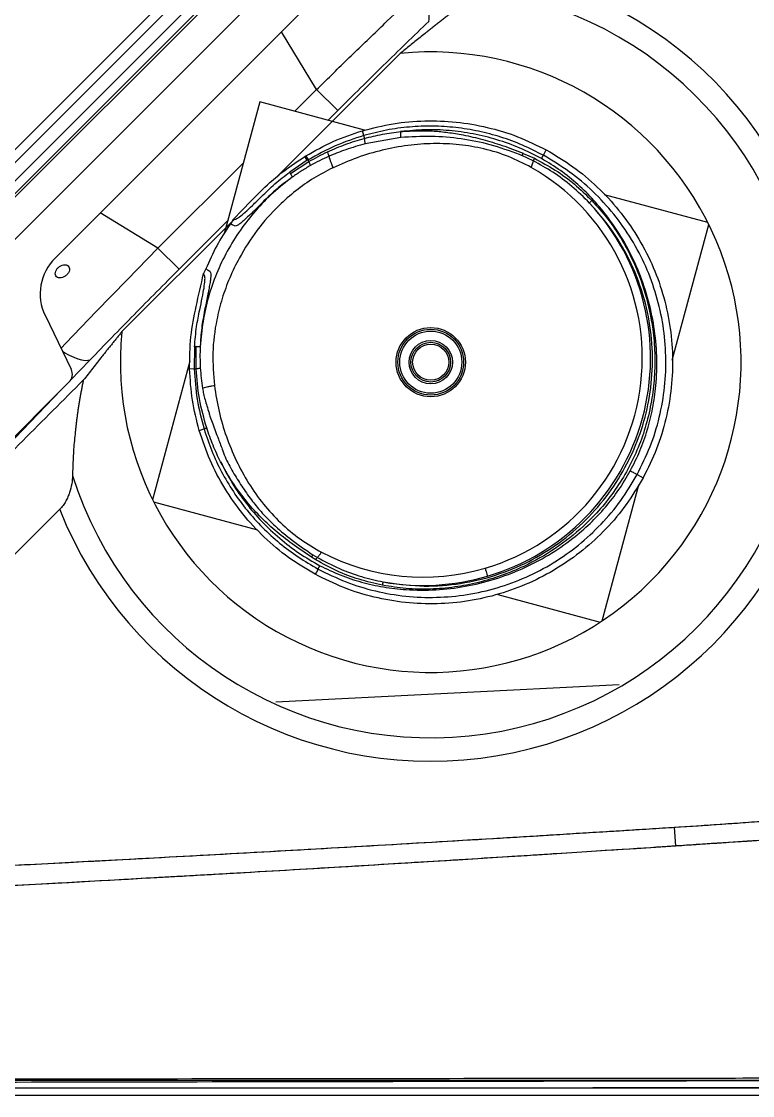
# Model space of a CAD drawing. Extents: x -2 to 78, y -19 to 124.
# Drawn here: x 67.36 to 74.43, y 0 to 10.39 of the extents above; entities that cross this region are included whole.
import ezdxf

# ---------------------------------------------------------------- set-up
doc = ezdxf.new("R2010")
doc.units = 0
doc.header["$MEASUREMENT"] = 0
doc.layers.add('1', color=4, linetype='Continuous')
doc.layers.add('GEOMETRY', color=2, linetype='Continuous', lineweight=25)

# ---------------------------------------------------------------- blocks, each defined once
blk = doc.blocks.new('2026 BEAM 220')
at = {"layer": 'GEOMETRY'}
for p, q in [((68.226, 7.636), (72.752, 12.162)), ((72.956, 11.958), (68.43, 7.432)), ((68.461, 8.331), (72.057, 11.927)), ((68.496, 8.062), (72.326, 11.892)), ((72.12, 11.863), (68.525, 8.268)), ((72.387, 11.83), (68.558, 8.001)), ((69.669, 8.1), (72.288, 10.72)), ((72.194, 9.728), (71.854, 10.286)), ((71.816, 8.89), (73.002, 10.077)), ((71.983, 9.517), (72.194, 9.728)), ((72.398, 9.524), (72.194, 9.728)), ((71.645, 9.608), (71.301, 8.333)), ((72.658, 9.335), (71.645, 9.608)), ((72.305, 9.43), (72.398, 9.524)), ((72.637, 9.328), (72.637, 9.329)), ((72.65, 9.283), (72.637, 9.328)), ((73.007, 9.263), (72.664, 9.202)), ((74.414, 9.143), (74.414, 9.143)), ((72.104, 9.043), (71.934, 8.929)), ((72.104, 9.043), (72.081, 9.08)), ((72.081, 9.08), (72.081, 9.08)), ((72.089, 9.085), (72.112, 9.048)), ((72.089, 9.085), (72.089, 9.085)), ((74.288, 9.037), (74.178, 9.088)), ((74.19, 9.11), (74.299, 9.062)), ((70.66, 8.194), (71.486, 9.02)), ((71.941, 8.914), (72.119, 9.031)), ((75.976, 8.441), (74.975, 8.71)), ((70.66, 8.194), (70.102, 8.534)), ((70.311, 7.386), (71.397, 8.471)), ((70.865, 7.99), (71.336, 8.461)), ((75.632, 7.109), (75.986, 8.422)), ((70.865, 7.99), (70.66, 8.194)), ((71.123, 7.992), (71.101, 7.947)), ((71.114, 7.919), (71.101, 7.947)), ((69.569, 7.544), (69.822, 7.022)), ((71.013, 7.238), (71.01, 7.025)), ((71.029, 7.028), (71.03, 7.241)), ((69.815, 6.916), (70.003, 7.111)), ((70.969, 7.101), (70.608, 5.761)), ((71.01, 7.025), (70.966, 7.024)), ((70.966, 7.024), (70.966, 7.024)), ((68.754, 5.851), (69.8, 6.897)), ((69.203, 6.279), (69.725, 6.822)), ((71.059, 6.431), (71.106, 6.445)), ((71.059, 6.431), (71.059, 6.431)), ((75.293, 6.005), (75.35, 5.973)), ((75.35, 5.973), (75.35, 5.973)), ((74.953, 4.59), (75.308, 5.906)), ((70.618, 5.742), (71.622, 5.471)), ((69.019, 4.977), (69.71, 5.668)), ((69.019, 4.977), (69.71, 5.668)), ((72.186, 5.18), (72.145, 5.206)), ((72.158, 5.228), (72.201, 5.202)), ((72.18, 5.04), (72.18, 5.04)), ((73.945, 4.845), (74.936, 4.578)), ((75.118, 3.972), (71.8, 3.804)), ((75.665, 2.415), (75.654, 2.591)), ((59.778, 0.148), (77.49, 0.148)), ((74.863, 0.076), (77.49, 0.076)), ((77.49, 0), (2.898, 0))]:
    blk.add_line(p, q, dxfattribs=at)
at = {"layer": 'GEOMETRY', "flags": 128}
for points in [[(73.277, 10.385), (73.283, 10.406), (73.283, 10.432), (73.278, 10.463), (73.268, 10.499), (73.253, 10.539), (73.233, 10.582), (73.208, 10.63), (73.198, 10.648)], [(74.386, 9.091), (74.401, 9.12), (74.414, 9.143)], [(71.399, 8.408), (71.377, 8.419), (71.36, 8.428)], [(69.723, 7.227), (69.769, 7.275), (70.064, 7.58), (70.361, 7.887), (70.66, 8.194), (70.66, 8.194), (70.66, 8.194)], [(71.123, 7.992), (71.144, 7.98), (71.161, 7.97)], [(70.003, 7.111), (69.982, 7.106), (69.956, 7.105), (69.925, 7.11), (69.889, 7.12), (69.849, 7.135), (69.806, 7.155), (69.758, 7.18), (69.74, 7.19)], [(72.208, 5.091), (72.192, 5.062), (72.18, 5.04)]]:
    blk.add_lwpolyline(points, dxfattribs=at)
at = {"layer": 'GEOMETRY'}
for radius in [0.335, 0.318, 0.3, 0.21, 0.192, 0.175]:
    blk.add_circle((73.297, 7.091), radius, dxfattribs=at)
for centre, radius, start, end in [((73.297, 7.091), 3.859, 201.6461, 68.3538), ((73.297, 7.091), 3.859, 201.646, 68.3539), ((73.297, 7.091), 3.632, 197.5564, 72.4441), ((73.297, 7.091), 3, 174.3634, 95.6367), ((73.223, 7.131), 2.119, 286.4373, 60.4413), ((73.223, 7.131), 2.199, 286.4373, 42.9503), ((73.223, 7.131), 2.119, 242.4338, 286.4373), ((73.223, 7.131), 2.199, 259.9248, 286.4373)]:
    blk.add_arc(centre, radius, start, end, dxfattribs=at)
for centre, major_axis, ratio, start_param, end_param in [((70.024, 7.762), (0.467, 0.193), 0.965223, 1.977172, 3.200063), ((69.735, 6.97), (0.0402, 0.0965), 0.922126, 4.292637, 5.599661)]:
    blk.add_ellipse(centre, major_axis=major_axis, ratio=ratio, start_param=start_param, end_param=end_param, dxfattribs=at)
for points, knots in [([(72.194, 9.728), (72.194, 9.728), (72.216, 9.749), (72.34, 9.871), (72.567, 10.092), (72.869, 10.383), (73.066, 10.573), (73.161, 10.665)], [0, 0, 0, 0, 0.000002, 0.067749, 0.383936, 0.700469, 1, 1, 1, 1]), ([(73.471, 10.45), (73.46, 10.441), (73.438, 10.424), (73.405, 10.398), (73.372, 10.372), (73.339, 10.346), (73.307, 10.32), (73.275, 10.295), (73.237, 10.265), (73.194, 10.231), (73.145, 10.192), (73.097, 10.153), (73.05, 10.115), (73.018, 10.089), (73.002, 10.077)], [0, 0, 0, 0, 0.074262, 0.147533, 0.219815, 0.291109, 0.361419, 0.430745, 0.499089, 0.603699, 0.706085, 0.806258, 0.904226, 1, 1, 1, 1]), ([(73.277, 10.385), (73.204, 10.316), (73.132, 10.245), (72.986, 10.103), (72.912, 10.032), (72.692, 9.815), (72.545, 9.67), (72.398, 9.524)], [0, 0, 0, 0, 0.25, 0.25, 0.5, 0.5, 1, 1, 1, 1]), ([(73.277, 10.385), (73.204, 10.316), (73.132, 10.245), (72.986, 10.103), (72.912, 10.032), (72.692, 9.815), (72.545, 9.67), (72.398, 9.524)], [0, 0, 0, 0, 0.25, 0.25, 0.5, 0.5, 1, 1, 1, 1]), ([(72.637, 9.329), (72.735, 9.354), (72.933, 9.404), (73.238, 9.43), (73.543, 9.419), (73.845, 9.367), (74.139, 9.279), (74.322, 9.188), (74.414, 9.143)], [0, 0, 0, 0, 0.166079, 0.333314, 0.499217, 0.665784, 0.832834, 1, 1, 1, 1]), ([(74.386, 9.091), (74.32, 9.125), (74.187, 9.193), (73.976, 9.27), (73.76, 9.327), (73.539, 9.363), (73.315, 9.377), (73.091, 9.368), (72.868, 9.339), (72.723, 9.301), (72.65, 9.283)], [0, 0, 0, 0, 0.124277, 0.249036, 0.374543, 0.499028, 0.623467, 0.748959, 0.874411, 1, 1, 1, 1]), ([(72.089, 9.085), (72.176, 9.135), (72.351, 9.233), (72.542, 9.297), (72.637, 9.329)], [0, 0, 0, 0, 0.5002113, 1, 1, 1, 1]), ([(72.65, 9.282), (72.557, 9.252), (72.37, 9.191), (72.198, 9.095), (72.112, 9.047)], [0, 0, 0, 0, 0.499999, 1, 1, 1, 1]), ([(72.3, 9.125), (72.358, 9.151), (72.473, 9.201), (72.595, 9.237), (72.655, 9.255)], [0, 0, 0, 0, 0.500324, 1, 1, 1, 1]), ([(72.65, 9.282), (72.65, 9.282), (72.65, 9.281), (72.65, 9.275), (72.652, 9.266), (72.654, 9.259), (72.655, 9.255)], [0, 0, 0, 0, 0.250001, 0.500001, 0.750001, 1, 1, 1, 1]), ([(72.655, 9.255), (72.713, 9.269), (72.829, 9.298), (72.947, 9.313), (73.006, 9.321)], [0, 0, 0, 0, 0.500955, 1, 1, 1, 1]), ([(72.664, 9.202), (72.663, 9.205), (72.663, 9.211), (72.661, 9.224), (72.659, 9.239), (72.656, 9.25), (72.655, 9.255)], [0, 0, 0, 0, 0.264516, 0.518996, 0.763643, 1, 1, 1, 1]), ([(74.368, 9.059), (74.299, 9.095), (74.159, 9.166), (73.937, 9.245), (73.709, 9.302), (73.476, 9.334), (73.241, 9.343), (73.084, 9.328), (73.006, 9.321)], [0, 0, 0, 0, 0.165846, 0.332486, 0.499827, 0.665843, 0.832276, 1, 1, 1, 1]), ([(73.006, 9.321), (73.062, 9.324), (73.17, 9.331), (73.322, 9.328), (73.467, 9.313), (73.625, 9.287), (73.8, 9.247), (73.994, 9.187), (74.122, 9.137), (74.19, 9.111)], [0, 0, 0, 0, 0.1397135, 0.266317, 0.3765444, 0.5001343, 0.6600566, 0.8211475, 1, 1, 1, 1]), ([(73.007, 9.263), (73.007, 9.267), (73.007, 9.275), (73.007, 9.289), (73.007, 9.304), (73.006, 9.315), (73.006, 9.321)], [0, 0, 0, 0, 0.260141, 0.515313, 0.762316, 1, 1, 1, 1]), ([(74.155, 9.098), (74.061, 9.133), (73.878, 9.2), (73.591, 9.254), (73.301, 9.282), (73.106, 9.269), (73.007, 9.263)], [0, 0, 0, 0, 0.254968, 0.499993, 0.74746, 1, 1, 1, 1]), ([(72.664, 9.202), (72.601, 9.184), (72.481, 9.151), (72.366, 9.104), (72.312, 9.082)], [0, 0, 0, 0, 0.527731, 1, 1, 1, 1]), ([(74.268, 8.974), (74.196, 9.012), (74.05, 9.086), (73.814, 9.157), (73.571, 9.199), (73.324, 9.209), (73.074, 9.191), (72.827, 9.144), (72.584, 9.073), (72.43, 9.005), (72.353, 8.971)], [0, 0, 0, 0, 0.122361, 0.24691, 0.369203, 0.494565, 0.619133, 0.745996, 0.872726, 1, 1, 1, 1]), ([(74.414, 9.143), (74.501, 9.091), (74.676, 8.987), (74.911, 8.789), (75.119, 8.565), (75.295, 8.315), (75.439, 8.044), (75.545, 7.756), (75.612, 7.457), (75.641, 7.152), (75.628, 6.846), (75.576, 6.543), (75.487, 6.249), (75.396, 6.065), (75.35, 5.973)], [0, 0, 0, 0, 0.082902, 0.166599, 0.249448, 0.332657, 0.416316, 0.499344, 0.582716, 0.666037, 0.749285, 0.83273, 0.916279, 1, 1, 1, 1]), ([(71.387, 8.471), (71.463, 8.55), (71.606, 8.697), (71.828, 8.913), (71.994, 9.023), (72.081, 9.08)], [0, 0, 0, 0, 0.356138, 0.664972, 1, 1, 1, 1]), ([(72.081, 9.08), (72.082, 9.081), (72.085, 9.083), (72.088, 9.085), (72.089, 9.085)], [0, 0, 0, 0, 0.557869, 1, 1, 1, 1]), ([(72.112, 9.048), (72.11, 9.047), (72.108, 9.045), (72.105, 9.043), (72.104, 9.043)], [0, 0, 0, 0, 0.560075, 1, 1, 1, 1]), ([(72.112, 9.047), (72.112, 9.047), (72.112, 9.046), (72.113, 9.043), (72.115, 9.038), (72.118, 9.033), (72.119, 9.03)], [0, 0, 0, 0, 0.250001, 0.500001, 0.750001, 1, 1, 1, 1]), ([(72.119, 9.03), (72.149, 9.047), (72.208, 9.081), (72.269, 9.11), (72.3, 9.125)], [0, 0, 0, 0, 0.500133, 1, 1, 1, 1]), ([(72.312, 9.082), (72.282, 9.068), (72.222, 9.04), (72.163, 9.008), (72.134, 8.992)], [0, 0, 0, 0, 0.5002821, 1, 1, 1, 1]), ([(72.312, 9.082), (72.311, 9.087), (72.31, 9.094), (72.305, 9.111), (72.301, 9.12), (72.3, 9.125)], [0, 0, 0, 0, 0.517792, 0.766252, 1, 1, 1, 1]), ([(72.312, 9.082), (72.313, 9.077), (72.316, 9.067), (72.324, 9.041), (72.337, 9.008), (72.347, 8.984), (72.353, 8.971)], [0, 0, 0, 0, 0.262642, 0.513999, 0.755755, 1, 1, 1, 1]), ([(74.178, 9.088), (74.175, 9.09), (74.167, 9.093), (74.159, 9.097), (74.155, 9.098)], [0, 0, 0, 0, 0.4993135, 1, 1, 1, 1]), ([(74.19, 9.11), (74.188, 9.108), (74.186, 9.104), (74.183, 9.098), (74.181, 9.093), (74.179, 9.09), (74.178, 9.088)], [0, 0, 0, 0, 0.238376, 0.485596, 0.740513, 1, 1, 1, 1]), ([(74.288, 9.037), (74.286, 9.03), (74.282, 9.019), (74.275, 8.997), (74.27, 8.982), (74.268, 8.974)], [0, 0, 0, 0, 0.421609, 0.692577, 1, 1, 1, 1]), ([(74.299, 9.062), (74.298, 9.059), (74.296, 9.055), (74.293, 9.048), (74.29, 9.042), (74.289, 9.039), (74.288, 9.037)], [0, 0, 0, 0, 0.235467, 0.482194, 0.738556, 1, 1, 1, 1]), ([(74.832, 8.63), (74.776, 8.685), (74.666, 8.793), (74.483, 8.93), (74.352, 9.002), (74.288, 9.037)], [0, 0, 0, 0, 0.344847, 0.678672, 1, 1, 1, 1]), ([(74.299, 9.062), (74.366, 9.026), (74.502, 8.953), (74.689, 8.816), (74.8, 8.708), (74.855, 8.654)], [0, 0, 0, 0, 0.331321, 0.664594, 1, 1, 1, 1]), ([(74.368, 9.059), (74.369, 9.061), (74.371, 9.065), (74.374, 9.071), (74.377, 9.077), (74.381, 9.083), (74.384, 9.09), (74.385, 9.091), (74.386, 9.091)], [0, 0, 0, 0, 0.105722, 0.219118, 0.340488, 0.46916, 0.737937, 1, 1, 1, 1]), ([(75.226, 6.041), (75.259, 6.104), (75.323, 6.232), (75.394, 6.435), (75.446, 6.645), (75.479, 6.884), (75.487, 7.148), (75.46, 7.434), (75.398, 7.716), (75.304, 7.99), (75.177, 8.248), (75.031, 8.47), (74.877, 8.657), (74.722, 8.81), (74.553, 8.947), (74.43, 9.022), (74.368, 9.059)], [0, 0, 0, 0, 0.061795, 0.123537, 0.185895, 0.249518, 0.331966, 0.414444, 0.4982, 0.582182, 0.664893, 0.747599, 0.811773, 0.874786, 0.937301, 1, 1, 1, 1]), ([(75.293, 6.005), (75.337, 6.094), (75.425, 6.272), (75.512, 6.557), (75.564, 6.851), (75.575, 7.149), (75.549, 7.447), (75.483, 7.738), (75.381, 8.018), (75.242, 8.282), (75.071, 8.526), (74.868, 8.745), (74.641, 8.938), (74.471, 9.04), (74.386, 9.091)], [0, 0, 0, 0, 0.083259, 0.166601, 0.249948, 0.333254, 0.416539, 0.499842, 0.583197, 0.66659, 0.749986, 0.83335, 0.916666, 1, 1, 1, 1]), ([(72.353, 8.971), (72.29, 8.939), (72.164, 8.874), (71.99, 8.75), (71.802, 8.586), (71.613, 8.372), (71.459, 8.132), (71.351, 7.908), (71.277, 7.708), (71.217, 7.466), (71.18, 7.183), (71.197, 6.969), (71.206, 6.864)], [0, 0, 0, 0, 0.082859, 0.166039, 0.250532, 0.374758, 0.499932, 0.583672, 0.666577, 0.749496, 0.875657, 1, 1, 1, 1]), ([(72.134, 8.992), (72.104, 8.974), (72.044, 8.939), (71.987, 8.899), (71.959, 8.88)], [0, 0, 0, 0, 0.500928, 1, 1, 1, 1]), ([(72.134, 8.992), (72.133, 8.996), (72.132, 9.002), (72.126, 9.017), (72.121, 9.026), (72.119, 9.031)], [0, 0, 0, 0, 0.516257, 0.765863, 1, 1, 1, 1]), ([(71.959, 8.88), (71.896, 8.831), (71.769, 8.732), (71.602, 8.559), (71.453, 8.37), (71.326, 8.166), (71.223, 7.948), (71.144, 7.72), (71.09, 7.485), (71.076, 7.325), (71.069, 7.245)], [0, 0, 0, 0, 0.124395, 0.249739, 0.374558, 0.498931, 0.624604, 0.749705, 0.87435, 1, 1, 1, 1]), ([(71.66, 8.692), (71.703, 8.734), (71.789, 8.819), (71.886, 8.892), (71.934, 8.929)], [0, 0, 0, 0, 0.494926, 1, 1, 1, 1]), ([(71.959, 8.88), (71.914, 8.847), (71.824, 8.781), (71.742, 8.705), (71.702, 8.667)], [0, 0, 0, 0, 0.5000134, 1, 1, 1, 1]), ([(71.934, 8.929), (71.934, 8.929), (71.934, 8.928), (71.935, 8.925), (71.937, 8.92), (71.94, 8.916), (71.941, 8.914)], [0, 0, 0, 0, 0.248342, 0.505042, 0.758899, 1, 1, 1, 1]), ([(71.941, 8.914), (71.944, 8.909), (71.949, 8.901), (71.956, 8.887), (71.958, 8.883), (71.959, 8.88)], [0, 0, 0, 0, 0.248878, 0.498696, 1, 1, 1, 1]), ([(71.702, 8.667), (71.679, 8.644), (71.647, 8.613), (71.609, 8.574), (71.579, 8.544), (71.544, 8.511), (71.505, 8.475), (71.467, 8.441), (71.436, 8.418), (71.413, 8.406), (71.404, 8.407), (71.399, 8.408)], [0, 0, 0, 0, 0.141489, 0.201114, 0.254448, 0.347989, 0.471144, 0.601268, 0.730197, 0.86188, 1, 1, 1, 1]), ([(71.417, 8.475), (71.426, 8.48), (71.443, 8.489), (71.498, 8.536), (71.572, 8.604), (71.63, 8.662), (71.66, 8.692)], [0, 0, 0, 0, 0.2783499, 0.527728, 0.7617327, 1, 1, 1, 1]), ([(74.855, 8.654), (74.907, 8.596), (75.01, 8.481), (75.141, 8.287), (75.269, 8.047), (75.379, 7.755), (75.443, 7.45), (75.466, 7.179), (75.462, 6.946), (75.434, 6.714), (75.382, 6.486), (75.306, 6.264), (75.206, 6.054), (75.084, 5.856), (74.94, 5.671), (74.749, 5.476), (74.504, 5.282), (74.233, 5.128), (73.981, 5.024), (73.758, 4.957), (73.528, 4.913), (73.295, 4.893), (73.06, 4.897), (72.907, 4.922), (72.83, 4.934)], [0, 0, 0, 0, 0.041396, 0.08295, 0.125169, 0.187199, 0.249737, 0.291554, 0.332964, 0.374395, 0.416614, 0.45819, 0.499627, 0.541056, 0.582643, 0.624892, 0.686991, 0.749564, 0.791439, 0.832903, 0.87439, 0.916717, 0.958417, 1, 1, 1, 1]), ([(72.838, 4.966), (72.955, 4.949), (73.189, 4.916), (73.542, 4.937), (73.885, 5.01), (74.209, 5.137), (74.507, 5.312), (74.772, 5.53), (74.998, 5.783), (75.179, 6.063), (75.315, 6.363), (75.405, 6.68), (75.447, 7.015), (75.436, 7.36), (75.369, 7.708), (75.243, 8.046), (75.067, 8.361), (74.91, 8.541), (74.832, 8.63)], [0, 0, 0, 0, 0.064237, 0.128025, 0.191344, 0.25418, 0.316516, 0.378336, 0.439625, 0.50037, 0.558279, 0.617699, 0.678616, 0.741013, 0.804871, 0.870171, 0.936196, 1, 1, 1, 1]), ([(74.832, 8.63), (74.833, 8.631), (74.835, 8.633), (74.841, 8.64), (74.848, 8.647), (74.853, 8.651), (74.855, 8.654)], [0, 0, 0, 0, 0.296113, 0.589024, 0.803573, 1, 1, 1, 1]), ([(71.36, 8.428), (71.314, 8.359), (71.223, 8.22), (71.156, 8.068), (71.123, 7.992)], [0, 0, 0, 0, 0.499914, 1, 1, 1, 1]), ([(71.387, 8.471), (71.382, 8.464), (71.374, 8.45), (71.365, 8.436), (71.36, 8.429), (71.36, 8.428)], [0, 0, 0, 0, 0.4999804, 0.9473625, 1, 1, 1, 1]), ([(71.387, 8.471), (71.387, 8.471), (71.387, 8.471), (71.392, 8.471), (71.4, 8.471), (71.411, 8.473), (71.417, 8.475)], [0, 0, 0, 0, 0.008102, 0.071791, 0.491752, 1, 1, 1, 1]), ([(69.672, 7.971), (69.669, 7.962), (69.666, 7.945), (69.672, 7.924), (69.688, 7.909), (69.711, 7.904), (69.738, 7.908), (69.765, 7.922), (69.787, 7.943), (69.802, 7.968), (69.807, 7.994), (69.8, 8.015), (69.785, 8.03), (69.761, 8.035), (69.734, 8.031), (69.708, 8.017), (69.685, 7.996), (69.675, 7.979), (69.672, 7.971)], [0, 0, 0, 0, 0.062535, 0.125012, 0.18746, 0.249909, 0.312389, 0.374923, 0.437462, 0.499945, 0.562396, 0.624843, 0.687312, 0.749834, 0.81238, 0.874869, 0.937327, 1, 1, 1, 1]), ([(70.865, 7.99), (70.792, 7.917), (70.719, 7.843), (70.574, 7.697), (70.501, 7.623), (70.357, 7.477), (70.286, 7.403), (70.143, 7.257), (70.073, 7.184), (70.003, 7.111)], [0, 0, 0, 0, 0.25, 0.25, 0.5, 0.5, 0.75, 0.75, 1, 1, 1, 1]), ([(70.865, 7.99), (70.792, 7.917), (70.719, 7.843), (70.574, 7.697), (70.501, 7.623), (70.357, 7.477), (70.286, 7.403), (70.143, 7.257), (70.073, 7.184), (70.003, 7.111)], [0, 0, 0, 0, 0.25, 0.25, 0.5, 0.5, 0.75, 0.75, 1, 1, 1, 1]), ([(70.966, 7.024), (70.967, 7.128), (70.969, 7.332), (71.03, 7.639), (71.077, 7.841), (71.101, 7.947)], [0, 0, 0, 0, 0.33474, 0.652662, 1, 1, 1, 1]), ([(71.064, 7.597), (71.072, 7.637), (71.09, 7.716), (71.107, 7.815), (71.116, 7.888), (71.115, 7.908), (71.114, 7.919)], [0, 0, 0, 0, 0.23343, 0.465597, 0.716549, 1, 1, 1, 1]), ([(71.161, 7.97), (71.164, 7.967), (71.169, 7.96), (71.171, 7.933), (71.169, 7.897), (71.162, 7.85), (71.152, 7.795), (71.14, 7.733), (71.126, 7.665), (71.116, 7.617), (71.111, 7.593)], [0, 0, 0, 0, 0.131528, 0.266682, 0.395588, 0.525614, 0.649986, 0.770067, 0.887874, 1, 1, 1, 1]), ([(71.013, 7.238), (71.019, 7.304), (71.029, 7.425), (71.053, 7.543), (71.064, 7.597)], [0, 0, 0, 0, 0.546797, 1, 1, 1, 1]), ([(71.111, 7.593), (71.101, 7.536), (71.079, 7.42), (71.072, 7.303), (71.069, 7.245)], [0, 0, 0, 0, 0.49999, 1, 1, 1, 1]), ([(70.311, 7.386), (70.303, 7.376), (70.288, 7.356), (70.264, 7.327), (70.24, 7.297), (70.216, 7.267), (70.191, 7.237), (70.167, 7.207), (70.143, 7.176), (70.112, 7.137), (70.074, 7.089), (70.029, 7.032), (69.984, 6.974), (69.954, 6.936), (69.938, 6.917)], [0, 0, 0, 0, 0.059603, 0.120062, 0.181379, 0.243557, 0.306598, 0.370503, 0.435277, 0.50092, 0.621164, 0.744419, 0.870695, 1, 1, 1, 1]), ([(71.03, 7.241), (71.028, 7.241), (71.023, 7.241), (71.018, 7.24), (71.014, 7.239), (71.014, 7.239), (71.013, 7.238)], [0, 0, 0, 0, 0.241001, 0.4947, 0.751374, 1, 1, 1, 1]), ([(71.03, 7.241), (71.035, 7.241), (71.046, 7.241), (71.061, 7.243), (71.065, 7.244), (71.069, 7.245)], [0, 0, 0, 0, 0.248892, 0.498806, 1, 1, 1, 1]), ([(71.069, 7.245), (71.067, 7.21), (71.065, 7.14), (71.068, 7.071), (71.069, 7.036)], [0, 0, 0, 0, 0.501203, 1, 1, 1, 1]), ([(71.059, 6.431), (71.034, 6.528), (70.984, 6.723), (70.972, 6.924), (70.966, 7.024)], [0, 0, 0, 0, 0.500222, 1, 1, 1, 1]), ([(71.011, 7.025), (71.011, 7.025), (71.011, 7.026), (71.015, 7.027), (71.021, 7.027), (71.026, 7.028), (71.029, 7.028)], [0, 0, 0, 0, 0.250001, 0.500001, 0.750001, 1, 1, 1, 1]), ([(71.011, 7.025), (71.017, 6.927), (71.03, 6.73), (71.081, 6.54), (71.106, 6.445)], [0, 0, 0, 0, 0.500001, 1, 1, 1, 1]), ([(71.029, 7.028), (71.034, 7.029), (71.044, 7.03), (71.06, 7.033), (71.066, 7.035), (71.069, 7.036)], [0, 0, 0, 0, 0.234141, 0.48345, 1, 1, 1, 1]), ([(71.131, 6.455), (71.105, 6.549), (71.052, 6.737), (71.037, 6.931), (71.029, 7.028)], [0, 0, 0, 0, 0.499551, 1, 1, 1, 1]), ([(71.069, 7.036), (71.072, 7.003), (71.076, 6.936), (71.086, 6.871), (71.091, 6.838)], [0, 0, 0, 0, 0.500314, 1, 1, 1, 1]), ([(69.938, 6.917), (69.743, 6.722), (69.548, 6.526), (69.158, 6.136), (68.963, 5.941), (68.768, 5.746)], [0, 0, 0, 0, 0.5, 0.5, 1, 1, 1, 1]), ([(69.938, 6.917), (69.936, 6.904), (69.931, 6.879), (69.923, 6.841), (69.916, 6.802), (69.909, 6.764), (69.902, 6.726), (69.896, 6.688), (69.89, 6.649), (69.884, 6.611), (69.879, 6.572), (69.874, 6.533), (69.869, 6.495), (69.865, 6.456), (69.859, 6.402), (69.852, 6.333), (69.845, 6.249), (69.84, 6.164), (69.836, 6.08), (69.835, 6.024), (69.834, 5.996)], [0, 0, 0, 0, 0.040421, 0.08098, 0.121682, 0.16253, 0.203525, 0.244671, 0.285971, 0.327427, 0.369043, 0.410821, 0.452764, 0.494874, 0.537154, 0.628387, 0.720264, 0.812809, 0.906046, 1, 1, 1, 1]), ([(71.206, 6.864), (71.192, 6.861), (71.166, 6.857), (71.132, 6.85), (71.105, 6.843), (71.095, 6.839), (71.091, 6.838)], [0, 0, 0, 0, 0.24068, 0.481036, 0.73337, 1, 1, 1, 1]), ([(71.206, 6.864), (71.219, 6.78), (71.245, 6.614), (71.318, 6.371), (71.412, 6.139), (71.533, 5.919), (71.675, 5.717), (71.843, 5.535), (72.03, 5.376), (72.172, 5.294), (72.242, 5.253)], [0, 0, 0, 0, 0.127216, 0.253905, 0.380743, 0.50531, 0.630675, 0.752995, 0.877582, 1, 1, 1, 1]), ([(71.091, 6.838), (71.094, 6.82), (71.101, 6.783), (71.115, 6.726), (71.133, 6.665), (71.151, 6.61), (71.168, 6.551), (71.199, 6.467), (71.24, 6.359), (71.283, 6.246), (71.306, 6.182), (71.316, 6.156)], [0, 0, 0, 0, 0.075991, 0.157515, 0.244889, 0.344785, 0.403324, 0.500883, 0.717171, 0.883163, 1, 1, 1, 1]), ([(71.106, 6.445), (71.106, 6.445), (71.106, 6.446), (71.112, 6.449), (71.12, 6.452), (71.127, 6.454), (71.131, 6.455)], [0, 0, 0, 0, 0.250001, 0.500001, 0.750001, 1, 1, 1, 1]), ([(71.106, 6.445), (71.129, 6.374), (71.176, 6.232), (71.272, 6.03), (71.386, 5.837), (71.519, 5.657), (71.669, 5.49), (71.834, 5.339), (72.014, 5.204), (72.143, 5.129), (72.208, 5.091)], [0, 0, 0, 0, 0.125339, 0.249814, 0.374603, 0.500291, 0.624981, 0.749439, 0.874812, 1, 1, 1, 1]), ([(71.266, 6.126), (71.24, 6.179), (71.189, 6.286), (71.151, 6.399), (71.131, 6.455)], [0, 0, 0, 0, 0.497864, 1, 1, 1, 1]), ([(72.18, 5.04), (72.093, 5.092), (71.918, 5.196), (71.684, 5.394), (71.476, 5.619), (71.301, 5.87), (71.157, 6.14), (71.092, 6.334), (71.059, 6.431)], [0, 0, 0, 0, 0.16624, 0.333295, 0.499368, 0.666036, 0.832914, 1, 1, 1, 1]), ([(71.316, 6.156), (71.341, 6.108), (71.393, 6.012), (71.48, 5.875), (71.571, 5.748), (71.674, 5.622), (71.801, 5.495), (71.965, 5.359), (72.091, 5.274), (72.158, 5.228)], [0, 0, 0, 0, 0.12931, 0.256382, 0.382891, 0.498377, 0.640885, 0.807171, 1, 1, 1, 1]), ([(71.266, 6.126), (71.302, 6.057), (71.375, 5.917), (71.51, 5.725), (71.663, 5.546), (71.835, 5.385), (72.021, 5.241), (72.157, 5.162), (72.225, 5.123)], [0, 0, 0, 0, 0.166103, 0.33355, 0.500146, 0.666049, 0.833081, 1, 1, 1, 1]), ([(72.145, 5.206), (72.081, 5.248), (71.96, 5.33), (71.791, 5.462), (71.639, 5.603), (71.502, 5.758), (71.375, 5.932), (71.303, 6.06), (71.266, 6.126)], [0, 0, 0, 0, 0.178088, 0.340998, 0.498521, 0.658778, 0.823251, 1, 1, 1, 1]), ([(72.225, 5.123), (72.29, 5.092), (72.42, 5.029), (72.627, 4.961), (72.84, 4.914), (73.081, 4.886), (73.346, 4.884), (73.632, 4.918), (73.913, 4.987), (74.183, 5.088), (74.438, 5.221), (74.656, 5.371), (74.838, 5.528), (74.987, 5.686), (75.119, 5.856), (75.191, 5.979), (75.226, 6.041)], [0, 0, 0, 0, 0.0627296, 0.1252756, 0.1883179, 0.2525202, 0.3351943, 0.4179008, 0.501907, 0.5856055, 0.6680645, 0.7505335, 0.8141242, 0.8764629, 0.9381991, 1, 1, 1, 1]), ([(75.226, 6.041), (75.232, 6.038), (75.245, 6.031), (75.262, 6.021), (75.278, 6.012), (75.29, 6.006), (75.292, 6.005), (75.293, 6.005)], [0, 0, 0, 0, 0.159969, 0.33749, 0.531504, 0.770113, 1, 1, 1, 1]), ([(69.834, 5.996), (69.833, 5.969), (69.831, 5.941), (69.822, 5.886), (69.815, 5.858), (69.801, 5.816), (69.795, 5.802), (69.783, 5.773), (69.776, 5.759), (69.761, 5.732), (69.752, 5.718), (69.733, 5.692), (69.722, 5.68), (69.71, 5.668)], [0, 0, 0, 0, 0.25, 0.25, 0.5, 0.5, 0.625, 0.625, 0.75, 0.75, 0.875, 0.875, 1, 1, 1, 1]), ([(75.35, 5.973), (75.298, 5.886), (75.194, 5.71), (74.996, 5.476), (74.771, 5.268), (74.52, 5.092), (74.249, 4.949), (73.961, 4.844), (73.663, 4.776), (73.358, 4.748), (73.052, 4.761), (72.749, 4.813), (72.455, 4.903), (72.272, 4.994), (72.18, 5.04)], [0, 0, 0, 0, 0.083057, 0.166813, 0.249753, 0.333021, 0.416457, 0.499567, 0.583177, 0.665985, 0.749435, 0.83286, 0.916398, 1, 1, 1, 1]), ([(72.208, 5.091), (72.297, 5.047), (72.475, 4.96), (72.761, 4.873), (73.054, 4.822), (73.353, 4.811), (73.65, 4.838), (73.941, 4.904), (74.221, 5.007), (74.485, 5.146), (74.729, 5.318), (74.947, 5.52), (75.14, 5.749), (75.242, 5.919), (75.293, 6.005)], [0, 0, 0, 0, 0.083349, 0.166696, 0.250075, 0.333454, 0.416817, 0.500157, 0.583461, 0.666744, 0.750027, 0.833358, 0.916707, 1, 1, 1, 1]), ([(72.158, 5.228), (72.157, 5.227), (72.156, 5.224), (72.152, 5.219), (72.149, 5.212), (72.146, 5.208), (72.145, 5.206)], [0, 0, 0, 0, 0.2499739, 0.4999652, 0.7499739, 1, 1, 1, 1]), ([(72.186, 5.18), (72.187, 5.182), (72.19, 5.187), (72.194, 5.193), (72.198, 5.199), (72.2, 5.201), (72.201, 5.202)], [0, 0, 0, 0, 0.250011, 0.500015, 0.750011, 1, 1, 1, 1]), ([(72.201, 5.203), (72.203, 5.206), (72.209, 5.212), (72.219, 5.225), (72.23, 5.238), (72.238, 5.248), (72.242, 5.253)], [0, 0, 0, 0, 0.267137, 0.516621, 0.757683, 1, 1, 1, 1]), ([(72.201, 5.203), (72.271, 5.165), (72.409, 5.092), (72.624, 5.014), (72.768, 4.982), (72.838, 4.966)], [0, 0, 0, 0, 0.350324, 0.683903, 1, 1, 1, 1]), ([(72.83, 4.934), (72.755, 4.952), (72.604, 4.986), (72.387, 5.068), (72.253, 5.143), (72.186, 5.18)], [0, 0, 0, 0, 0.335407, 0.668679, 1, 1, 1, 1]), ([(72.208, 5.091), (72.208, 5.092), (72.209, 5.093), (72.212, 5.099), (72.216, 5.106), (72.219, 5.112), (72.222, 5.117), (72.224, 5.121), (72.225, 5.123)], [0, 0, 0, 0, 0.262064, 0.530842, 0.659514, 0.780883, 0.894278, 1, 1, 1, 1]), ([(73.822, 5.099), (73.826, 5.088), (73.832, 5.065), (73.839, 5.042), (73.843, 5.028), (73.845, 5.024), (73.845, 5.022)], [0, 0, 0, 0, 0.29854, 0.591531, 0.806932, 1, 1, 1, 1]), ([(72.83, 4.934), (72.831, 4.938), (72.833, 4.945), (72.835, 4.955), (72.837, 4.963), (72.838, 4.965), (72.838, 4.966)], [0, 0, 0, 0, 0.225101, 0.471622, 0.73532, 1, 1, 1, 1]), ([(77.485, 2.729), (77.445, 2.726), (77.364, 2.718), (77.242, 2.708), (77.116, 2.697), (76.989, 2.687), (76.858, 2.676), (76.725, 2.666), (76.489, 2.648), (76.146, 2.623), (75.762, 2.598), (75.44, 2.578), (75.184, 2.561), (74.928, 2.546), (74.672, 2.53), (74.416, 2.514), (74.16, 2.498), (73.592, 2.464), (72.71, 2.412), (71.516, 2.344), (70.421, 2.284), (69.427, 2.232), (68.533, 2.186), (67.638, 2.142), (66.742, 2.099), (65.846, 2.058), (64.948, 2.018), (64.05, 1.979), (63.451, 1.955), (63.151, 1.943)], [0, 0, 0, 0, 0.008394, 0.016966, 0.025717, 0.034647, 0.043756, 0.053044, 0.062511, 0.093241, 0.125022, 0.142874, 0.160728, 0.178585, 0.196445, 0.214307, 0.232172, 0.25004, 0.333307, 0.416644, 0.50005, 0.562369, 0.624737, 0.687156, 0.749624, 0.812142, 0.874711, 0.93733, 1, 1, 1, 1]), ([(77.485, 2.729), (77.18, 2.702), (76.875, 2.677), (76.417, 2.643), (76.265, 2.632), (75.959, 2.611), (75.807, 2.601), (75.654, 2.591)], [0, 0, 0, 0, 0.5, 0.5, 0.75, 0.75, 1, 1, 1, 1]), ([(77.485, 2.729), (77.18, 2.702), (76.875, 2.677), (76.417, 2.643), (76.265, 2.632), (75.959, 2.611), (75.807, 2.601), (75.654, 2.591)], [0, 0, 0, 0, 0.5, 0.5, 0.75, 0.75, 1, 1, 1, 1]), ([(51.149, 1.368), (53.136, 1.407), (55.273, 1.461), (57.7, 1.537), (57.844, 1.542), (58.133, 1.551), (58.28, 1.556), (58.723, 1.571), (59.024, 1.581), (59.637, 1.603), (59.95, 1.614), (60.427, 1.631), (60.587, 1.637), (60.911, 1.65), (61.073, 1.656), (61.905, 1.688), (62.626, 1.717), (63.596, 1.758), (63.794, 1.767), (64.096, 1.78), (64.197, 1.784), (64.351, 1.791), (64.402, 1.794), (64.51, 1.798), (64.565, 1.801), (65.079, 1.824), (65.638, 1.85), (66.633, 1.898), (66.991, 1.915), (67.422, 1.937), (67.471, 1.939), (67.568, 1.944), (67.617, 1.947), (67.765, 1.954), (67.861, 1.959), (68.145, 1.973), (68.328, 1.983), (69.207, 2.029), (69.801, 2.061), (70.407, 2.095), (70.522, 2.102), (70.683, 2.111), (70.735, 2.114), (70.836, 2.119), (70.885, 2.122), (71.121, 2.135), (71.308, 2.146), (71.859, 2.178), (72.216, 2.199), (72.91, 2.241), (73.246, 2.261), (73.734, 2.292), (73.895, 2.302), (74.131, 2.316), (74.21, 2.321), (74.362, 2.331), (74.435, 2.336), (75.071, 2.376), (75.459, 2.402), (75.776, 2.423), (75.838, 2.427), (75.858, 2.428), (75.86, 2.428), (75.863, 2.429), (75.865, 2.429), (75.871, 2.429), (75.875, 2.429), (75.886, 2.43), (75.894, 2.431), (75.932, 2.433), (75.963, 2.435), (76.054, 2.441), (76.115, 2.445), (76.297, 2.457), (76.417, 2.465), (76.65, 2.481), (76.765, 2.488), (77.097, 2.511), (77.306, 2.525), (77.502, 2.538)], [0, 0, 0, 0, 0.125, 0.125, 0.132812, 0.132812, 0.140625, 0.140625, 0.15625, 0.15625, 0.171875, 0.171875, 0.179688, 0.179688, 0.1875, 0.1875, 0.21875, 0.21875, 0.226562, 0.226562, 0.230469, 0.230469, 0.232422, 0.232422, 0.234375, 0.234375, 0.25, 0.25, 0.257812, 0.257812, 0.258789, 0.258789, 0.259766, 0.259766, 0.261719, 0.261719, 0.265625, 0.265625, 0.28125, 0.28125, 0.285156, 0.285156, 0.287109, 0.287109, 0.289062, 0.289062, 0.296875, 0.296875, 0.3125, 0.3125, 0.328125, 0.328125, 0.335938, 0.335938, 0.339844, 0.339844, 0.34375, 0.34375, 0.375, 0.375, 0.390625, 0.390625, 0.392578, 0.392578, 0.394531, 0.394531, 0.398438, 0.398438, 0.40625, 0.40625, 0.4375, 0.4375, 0.5, 0.5, 0.625, 0.625, 0.75, 0.75, 1, 1, 1, 1]), ([(75.665, 2.415), (75.742, 2.42), (75.818, 2.426), (75.971, 2.436), (76.048, 2.441), (76.278, 2.456), (76.431, 2.466), (76.89, 2.497), (77.196, 2.517), (77.502, 2.538)], [0, 0, 0, 0, 0.125, 0.125, 0.25, 0.25, 0.5, 0.5, 1, 1, 1, 1]), ([(51.149, 1.368), (55.238, 1.449), (59.326, 1.576), (67.498, 1.925), (71.583, 2.146), (75.665, 2.415)], [0, 0, 0, 0, 0.5, 0.5, 1, 1, 1, 1]), ([(77.441, 0.144), (77.438, 0.144), (77.435, 0.144), (77.429, 0.144), (77.419, 0.144), (77.398, 0.143), (77.356, 0.143), (77.271, 0.143), (77.101, 0.143), (76.762, 0.142), (76.083, 0.141), (74.725, 0.138), (73.561, 0.135), (71.233, 0.131), (69.681, 0.128), (65.025, 0.12), (61.921, 0.115), (55.713, 0.108), (52.61, 0.106), (46.402, 0.103), (43.298, 0.102), (37.09, 0.102), (33.986, 0.103), (27.778, 0.106), (24.675, 0.108), (18.467, 0.115), (15.363, 0.12), (9.155, 0.13), (6.051, 0.137), (2.947, 0.144)], [0, 0, 0, 0, 0.000122, 0.000122, 0.000244, 0.000488, 0.000977, 0.001953, 0.003906, 0.007813, 0.015625, 0.03125, 0.0625, 0.0625, 0.125, 0.125, 0.25, 0.25, 0.375, 0.375, 0.5, 0.5, 0.625, 0.625, 0.75, 0.75, 0.875, 0.875, 1, 1, 1, 1]), ([(77.49, 0.168), (77.444, 0.168), (77.398, 0.168), (77.305, 0.168), (77.167, 0.168), (76.844, 0.167), (76.198, 0.166), (74.907, 0.165), (72.324, 0.161), (70.11, 0.159), (65.682, 0.153), (62.73, 0.15), (59.778, 0.148)], [0, 0, 0, 0, 0.007812, 0.007812, 0.015625, 0.03125, 0.0625, 0.125, 0.25, 0.5, 0.5, 1, 1, 1, 1]), ([(2.898, 0.074), (2.922, 0.074), (2.947, 0.074), (2.995, 0.074), (3.068, 0.074), (3.238, 0.074), (3.578, 0.074), (4.258, 0.074), (5.618, 0.074), (6.783, 0.074), (9.114, 0.074), (10.668, 0.075), (15.33, 0.075), (18.438, 0.075), (27.762, 0.076), (33.978, 0.076), (46.41, 0.076), (52.626, 0.076), (61.95, 0.075), (65.058, 0.075), (69.72, 0.075), (71.274, 0.074), (73.605, 0.074), (74.77, 0.074), (76.13, 0.074), (76.81, 0.074), (77.15, 0.074), (77.32, 0.074), (77.393, 0.074), (77.441, 0.074), (77.466, 0.074), (77.49, 0.074)], [0, 0, 0, 0, 0.000977, 0.000977, 0.001953, 0.003906, 0.007812, 0.015625, 0.03125, 0.0625, 0.0625, 0.125, 0.125, 0.25, 0.25, 0.5, 0.5, 0.75, 0.75, 0.875, 0.875, 0.9375, 0.9375, 0.96875, 0.984375, 0.992187, 0.996094, 0.998047, 0.999023, 0.999023, 1, 1, 1, 1]), ([(40.192, 0.076), (40.193, 0.076), (40.194, 0.076), (43.025, 0.076), (45.872, 0.076), (49.093, 0.076), (49.451, 0.076), (50.169, 0.076), (50.528, 0.076), (51.61, 0.076), (52.335, 0.076), (54.522, 0.076), (55.995, 0.076), (57.856, 0.075), (58.229, 0.075), (58.977, 0.075), (59.352, 0.075), (60.487, 0.075), (61.253, 0.075), (63.582, 0.075), (65.174, 0.075), (67.213, 0.075), (67.623, 0.075), (68.448, 0.075), (68.865, 0.075), (70.132, 0.075), (70.997, 0.074), (72.104, 0.074), (72.327, 0.074), (72.775, 0.074), (73, 0.074), (73.681, 0.074), (74.144, 0.074), (75.084, 0.074), (75.561, 0.074), (76.293, 0.074), (76.54, 0.074), (76.914, 0.074), (77.039, 0.074), (77.228, 0.074), (77.292, 0.074), (77.371, 0.074), (77.387, 0.074), (77.411, 0.074), (77.419, 0.074), (77.435, 0.074), (77.442, 0.074), (77.452, 0.074), (77.455, 0.074), (77.462, 0.074), (77.466, 0.074), (77.476, 0.074), (77.483, 0.074), (77.49, 0.074)], [0.4999644, 0.4999644, 0.4999644, 0.4999644, 0.5, 0.5, 0.625, 0.625, 0.640625, 0.640625, 0.65625, 0.65625, 0.6875, 0.6875, 0.75, 0.75, 0.765625, 0.765625, 0.78125, 0.78125, 0.8125, 0.8125, 0.875, 0.875, 0.890625, 0.890625, 0.90625, 0.90625, 0.9375, 0.9375, 0.9453125, 0.9453125, 0.953125, 0.953125, 0.96875, 0.96875, 0.984375, 0.984375, 0.9921875, 0.9921875, 0.9960938, 0.9960938, 0.9980469, 0.9980469, 0.9985352, 0.9985352, 0.9987793, 0.9987793, 0.9990234, 0.9990234, 0.9992676, 0.9992676, 0.9995117, 0.9995117, 1, 1, 1, 1])]:
    blk.add_open_spline(points, degree=3, knots=knots, dxfattribs=at)
blk.add_open_spline([(75.654, 2.591), (71.488, 2.327), (67.321, 2.111), (63.151, 1.943)], degree=3, dxfattribs=at)
blk.add_open_spline([(75.654, 2.591), (71.488, 2.327), (67.321, 2.111), (63.151, 1.943)], degree=3, dxfattribs=at)

msp = doc.modelspace()

# ---------------------------------------------------------------- block references
at = {"layer": '1'}
msp.add_blockref('2026 BEAM 220', (-1.98, 0), dxfattribs=at)

doc.saveas('drawing.dxf')
